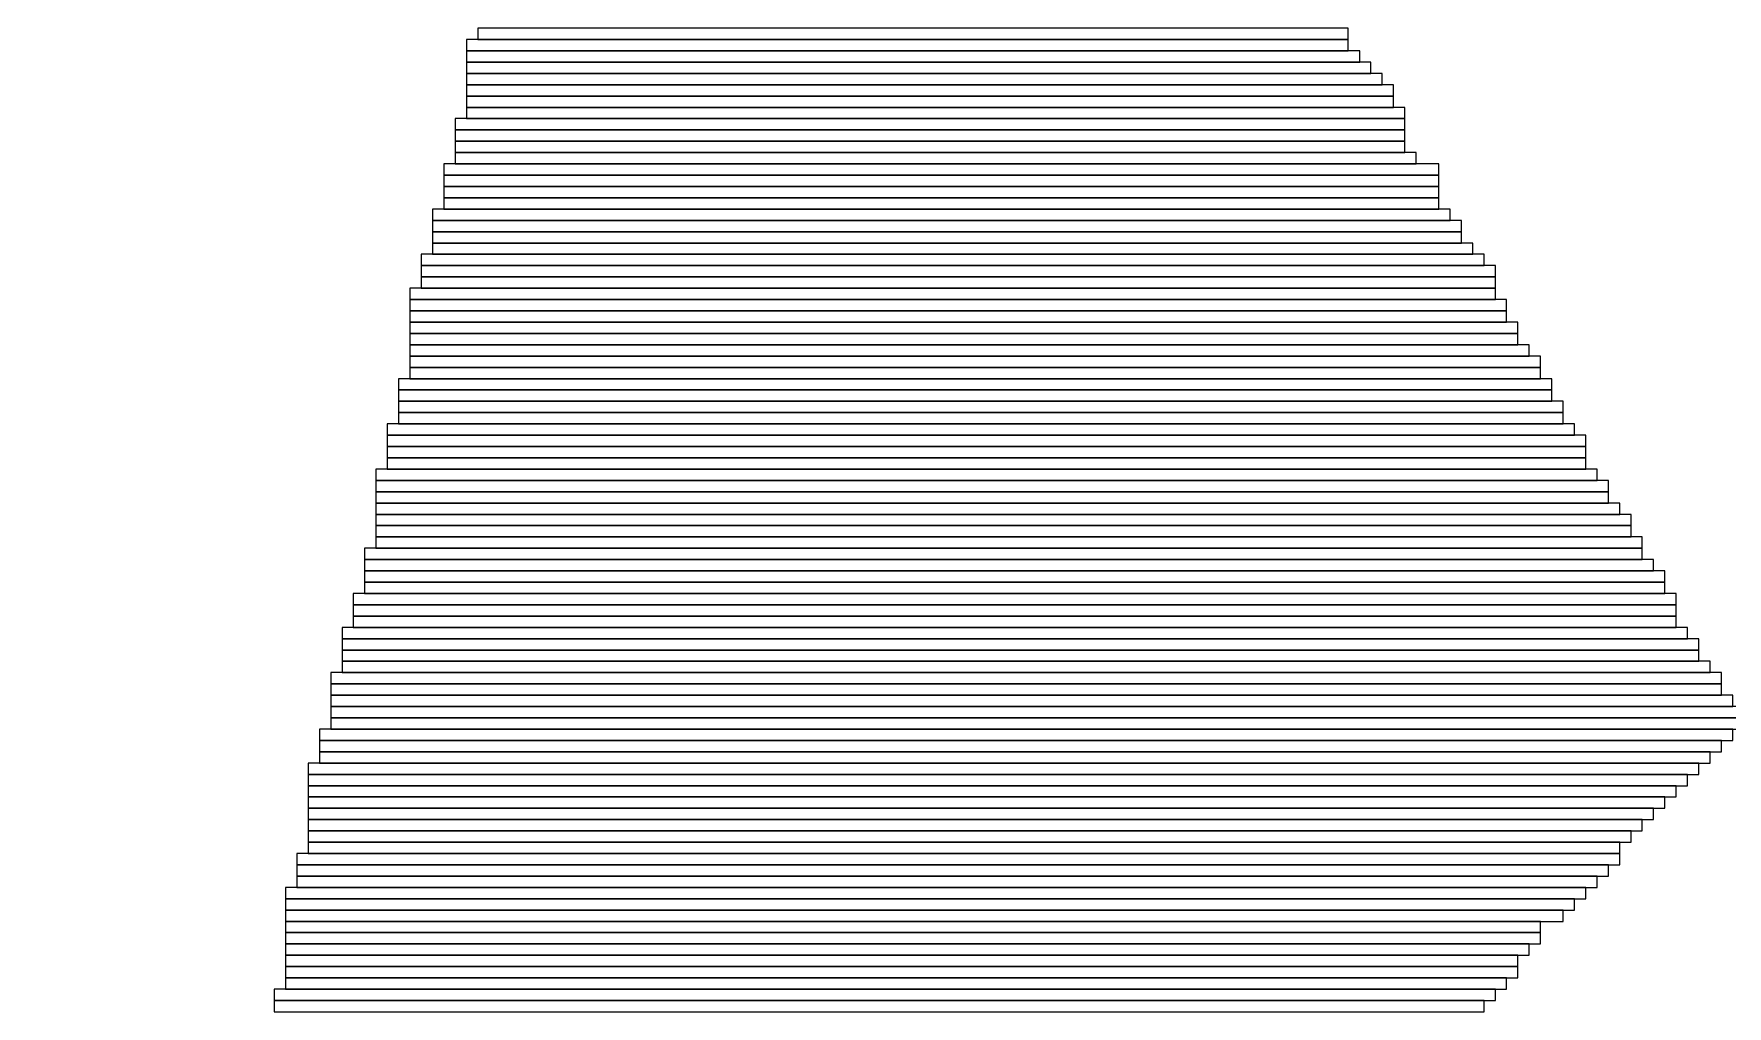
# Model space of a CAD drawing. Header units: millimetres. Extents: x -90 to 99, y -65 to 67.
# Drawn here: x 59.948 to 63.752, y -61.207 to -59.023 of the extents above; entities that cross this region are included whole.
import ezdxf

# ---------------------------------------------------------------- set-up
doc = ezdxf.new("R2010")
doc.units = ezdxf.units.MM
doc.header["$MEASUREMENT"] = 0
doc.layers.add('BG_OUTLINE', color=7, linetype='Continuous')
doc.layers.add('MA_PEN3', color=7, linetype='Continuous')

msp = doc.modelspace()

# ---------------------------------------------------------------- linework, layer by layer
at = {"layer": 'BG_OUTLINE', "color": 3, "lineweight": 9}
msp.add_open_spline([(-71.7269, -61.8795), (-71.7269, -61.8795), (-71.7343, 42.2681), (-71.7343, 42.2681), (-71.7343, 42.2681), (-71.7348, 43.0066), (-71.4419, 43.715), (-70.92, 44.2375), (-70.92, 44.2375), (-70.3982, 44.76), (-69.6866, 45.0538), (-68.9482, 45.0543), (-68.9482, 45.0543), (-68.9482, 45.0543), (75.2046, 45.0543), (75.2046, 45.0543), (75.2046, 45.0543), (76.8319, 45.0552), (78.1763, 43.7805), (78.2661, 42.1556), (78.2661, 42.1556), (78.2661, 42.1556), (78.2661, 31.2814), (78.2661, 31.2814), (78.2661, 31.2814), (78.2661, 31.2814), (72.2646, 31.2814), (72.2646, 31.2814), (72.2646, 31.2814), (72.2646, 31.2814), (72.2646, 26.9814), (72.2646, 26.9814), (72.2646, 26.9814), (72.2646, 26.9814), (78.2661, 26.9814), (78.2661, 26.9814), (78.2661, 26.9814), (78.2661, 26.9814), (78.2661, 18.6553), (78.2661, 18.6553), (78.2661, 18.6553), (78.2661, 18.6553), (72.2496, 18.6553), (72.2496, 18.6553), (72.2496, 18.6553), (72.2496, 18.6553), (72.2496, 14.3553), (72.2496, 14.3553), (72.2496, 14.3553), (72.2496, 14.3553), (78.2661, 14.3553), (78.2661, 14.3553), (78.2661, 14.3553), (78.2661, 14.3553), (78.2661, 9.255), (78.2661, 9.255), (78.2661, 9.255), (78.2661, 9.255), (72.2648, 9.255), (72.2648, 9.255), (72.2648, 9.255), (72.2648, 9.255), (72.2648, 4.955), (72.2648, 4.955), (72.2648, 4.955), (72.2648, 4.955), (78.2661, 4.955), (78.2661, 4.955), (78.2661, 4.955), (78.2661, 4.955), (78.2661, -3.3762), (78.2661, -3.3762), (78.2661, -3.3762), (78.2661, -3.3762), (72.2445, -3.3762), (72.2445, -3.3762), (72.2445, -3.3762), (72.2445, -3.3762), (72.2445, -7.6762), (72.2445, -7.6762), (72.2445, -7.6762), (72.2445, -7.6762), (78.2661, -7.6762), (78.2661, -7.6762), (78.2661, -7.6762), (78.2661, -7.6762), (78.2661, -12.7615), (78.2661, -12.7615), (78.2661, -12.7615), (78.2661, -12.7615), (72.2651, -12.7615), (72.2651, -12.7615), (72.2651, -12.7615), (72.2651, -12.7615), (72.2651, -17.0615), (72.2651, -17.0615), (72.2651, -17.0615), (72.2651, -17.0615), (78.2661, -17.0615), (78.2661, -17.0615), (78.2661, -17.0615), (78.2661, -17.0615), (78.2661, -25.4097), (78.2661, -25.4097), (78.2661, -25.4097), (78.2661, -25.4097), (72.2656, -25.4097), (72.2656, -25.4097), (72.2656, -25.4097), (72.2656, -25.4097), (72.2656, -29.7097), (72.2656, -29.7097), (72.2656, -29.7097), (72.2656, -29.7097), (78.2661, -29.7097), (78.2661, -29.7097), (78.2661, -29.7097), (78.2661, -29.7097), (78.2661, -34.793), (78.2661, -34.793), (78.2661, -34.793), (78.2661, -34.793), (72.2679, -34.793), (72.2679, -34.793), (72.2679, -34.793), (72.2679, -34.793), (72.2679, -39.0929), (72.2679, -39.0929), (72.2679, -39.0929), (72.2679, -39.0929), (78.2661, -39.0929), (78.2661, -39.0929), (78.2661, -39.0929), (78.2661, -39.0929), (78.2661, -47.4269), (78.2661, -47.4269), (78.2661, -47.4269), (78.2661, -47.4269), (72.2679, -47.4269), (72.2679, -47.4269), (72.2679, -47.4269), (72.2679, -47.4269), (72.2679, -51.7269), (72.2679, -51.7269), (72.2679, -51.7269), (72.2679, -51.7269), (78.2661, -51.7269), (78.2661, -51.7269), (78.2661, -51.7269), (78.2661, -51.7269), (78.2661, -51.8138), (78.2661, -51.8138), (78.2661, -51.8138), (78.2661, -51.8138), (78.2656, -61.8468), (78.2656, -61.8468), (78.2656, -61.8468), (78.2661, -62.6669), (77.9407, -63.4536), (77.3612, -64.0339), (77.3612, -64.0339), (76.7817, -64.6142), (75.9915, -64.9405), (75.1713, -64.941), (75.1713, -64.941), (75.1713, -64.941), (-68.6609, -64.9456), (-68.6609, -64.9456), (-68.6609, -64.9456), (-69.4735, -64.9461), (-70.2531, -64.6237), (-70.8281, -64.0495), (-70.8281, -64.0495), (-71.4031, -63.4752), (-71.7264, -62.6922), (-71.7269, -61.8795)], degree=3, knots=[0, 0, 0, 0, 0.022727, 0.022727, 0.022727, 0.022727, 0.045455, 0.045455, 0.045455, 0.045455, 0.068182, 0.068182, 0.068182, 0.068182, 0.090909, 0.090909, 0.090909, 0.090909, 0.113636, 0.113636, 0.113636, 0.113636, 0.136364, 0.136364, 0.136364, 0.136364, 0.159091, 0.159091, 0.159091, 0.159091, 0.181818, 0.181818, 0.181818, 0.181818, 0.204545, 0.204545, 0.204545, 0.204545, 0.227273, 0.227273, 0.227273, 0.227273, 0.25, 0.25, 0.25, 0.25, 0.272727, 0.272727, 0.272727, 0.272727, 0.295455, 0.295455, 0.295455, 0.295455, 0.318182, 0.318182, 0.318182, 0.318182, 0.340909, 0.340909, 0.340909, 0.340909, 0.363636, 0.363636, 0.363636, 0.363636, 0.386364, 0.386364, 0.386364, 0.386364, 0.409091, 0.409091, 0.409091, 0.409091, 0.431818, 0.431818, 0.431818, 0.431818, 0.454545, 0.454545, 0.454545, 0.454545, 0.477273, 0.477273, 0.477273, 0.477273, 0.5, 0.5, 0.5, 0.5, 0.522727, 0.522727, 0.522727, 0.522727, 0.545455, 0.545455, 0.545455, 0.545455, 0.568182, 0.568182, 0.568182, 0.568182, 0.590909, 0.590909, 0.590909, 0.590909, 0.613636, 0.613636, 0.613636, 0.613636, 0.636364, 0.636364, 0.636364, 0.636364, 0.659091, 0.659091, 0.659091, 0.659091, 0.681818, 0.681818, 0.681818, 0.681818, 0.704545, 0.704545, 0.704545, 0.704545, 0.727273, 0.727273, 0.727273, 0.727273, 0.75, 0.75, 0.75, 0.75, 0.772727, 0.772727, 0.772727, 0.772727, 0.795455, 0.795455, 0.795455, 0.795455, 0.818182, 0.818182, 0.818182, 0.818182, 0.840909, 0.840909, 0.840909, 0.840909, 0.863636, 0.863636, 0.863636, 0.863636, 0.886364, 0.886364, 0.886364, 0.886364, 0.909091, 0.909091, 0.909091, 0.909091, 0.931818, 0.931818, 0.931818, 0.931818, 0.954545, 0.954545, 0.954545, 0.954545, 0.977273, 0.977273, 0.977273, 0.977273, 1, 1, 1, 1], dxfattribs=at)
at = {"layer": 'MA_PEN3', "color": 5, "lineweight": 9}
for points in [[(60.9451, -59.0355), (60.9451, -59.0355), (60.9451, -59.0101), (60.9451, -59.0101), (60.9451, -59.0101), (60.9451, -59.0101), (62.9008, -59.0101), (62.9008, -59.0101), (62.9008, -59.0101), (62.9008, -59.0101), (62.9008, -59.0355), (62.9008, -59.0355), (62.9008, -59.0355), (62.9008, -59.0355), (60.9451, -59.0355), (60.9451, -59.0355)], [(60.9196, -59.0609), (60.9196, -59.0609), (60.9196, -59.0355), (60.9196, -59.0355), (60.9196, -59.0355), (60.9196, -59.0355), (62.9008, -59.0355), (62.9008, -59.0355), (62.9008, -59.0355), (62.9008, -59.0355), (62.9008, -59.0609), (62.9008, -59.0609), (62.9008, -59.0609), (62.9008, -59.0609), (60.9196, -59.0609), (60.9196, -59.0609)], [(60.9196, -59.0863), (60.9196, -59.0863), (60.9196, -59.0609), (60.9196, -59.0609), (60.9196, -59.0609), (60.9196, -59.0609), (62.9263, -59.0609), (62.9263, -59.0609), (62.9263, -59.0609), (62.9263, -59.0609), (62.9263, -59.0863), (62.9263, -59.0863), (62.9263, -59.0863), (62.9263, -59.0863), (60.9196, -59.0863), (60.9196, -59.0863)], [(60.9196, -59.1117), (60.9196, -59.1117), (60.9196, -59.0863), (60.9196, -59.0863), (60.9196, -59.0863), (60.9196, -59.0863), (62.9516, -59.0863), (62.9516, -59.0863), (62.9516, -59.0863), (62.9516, -59.0863), (62.9516, -59.1117), (62.9516, -59.1117), (62.9516, -59.1117), (62.9516, -59.1117), (60.9196, -59.1117), (60.9196, -59.1117)], [(60.9196, -59.1371), (60.9196, -59.1371), (60.9196, -59.1117), (60.9196, -59.1117), (60.9196, -59.1117), (60.9196, -59.1117), (62.977, -59.1117), (62.977, -59.1117), (62.977, -59.1117), (62.977, -59.1117), (62.977, -59.1371), (62.977, -59.1371), (62.977, -59.1371), (62.977, -59.1371), (60.9196, -59.1371), (60.9196, -59.1371)], [(60.9196, -59.1625), (60.9196, -59.1625), (60.9196, -59.1371), (60.9196, -59.1371), (60.9196, -59.1371), (60.9196, -59.1371), (63.0025, -59.1371), (63.0025, -59.1371), (63.0025, -59.1371), (63.0025, -59.1371), (63.0025, -59.1625), (63.0025, -59.1625), (63.0025, -59.1625), (63.0025, -59.1625), (60.9196, -59.1625), (60.9196, -59.1625)], [(60.9196, -59.1879), (60.9196, -59.1879), (60.9196, -59.1625), (60.9196, -59.1625), (60.9196, -59.1625), (60.9196, -59.1625), (63.0025, -59.1625), (63.0025, -59.1625), (63.0025, -59.1625), (63.0025, -59.1625), (63.0025, -59.1879), (63.0025, -59.1879), (63.0025, -59.1879), (63.0025, -59.1879), (60.9196, -59.1879), (60.9196, -59.1879)], [(60.8942, -59.2387), (60.8942, -59.2387), (60.8942, -59.2133), (60.8942, -59.2133), (60.8942, -59.2133), (60.8942, -59.2133), (63.0278, -59.2133), (63.0278, -59.2133), (63.0278, -59.2133), (63.0278, -59.2133), (63.0278, -59.2387), (63.0278, -59.2387), (63.0278, -59.2387), (63.0278, -59.2387), (60.8942, -59.2387), (60.8942, -59.2387)], [(60.9196, -59.2133), (60.9196, -59.2133), (60.9196, -59.1879), (60.9196, -59.1879), (60.9196, -59.1879), (60.9196, -59.1879), (63.0278, -59.1879), (63.0278, -59.1879), (63.0278, -59.1879), (63.0278, -59.1879), (63.0278, -59.2133), (63.0278, -59.2133), (63.0278, -59.2133), (63.0278, -59.2133), (60.9196, -59.2133), (60.9196, -59.2133)], [(60.8942, -59.2641), (60.8942, -59.2641), (60.8942, -59.2387), (60.8942, -59.2387), (60.8942, -59.2387), (60.8942, -59.2387), (63.0278, -59.2387), (63.0278, -59.2387), (63.0278, -59.2387), (63.0278, -59.2387), (63.0278, -59.2641), (63.0278, -59.2641), (63.0278, -59.2641), (63.0278, -59.2641), (60.8942, -59.2641), (60.8942, -59.2641)], [(60.8942, -59.2895), (60.8942, -59.2895), (60.8942, -59.2641), (60.8942, -59.2641), (60.8942, -59.2641), (60.8942, -59.2641), (63.0278, -59.2641), (63.0278, -59.2641), (63.0278, -59.2641), (63.0278, -59.2641), (63.0278, -59.2895), (63.0278, -59.2895), (63.0278, -59.2895), (63.0278, -59.2895), (60.8942, -59.2895), (60.8942, -59.2895)], [(60.8942, -59.3149), (60.8942, -59.3149), (60.8942, -59.2895), (60.8942, -59.2895), (60.8942, -59.2895), (60.8942, -59.2895), (63.0532, -59.2895), (63.0532, -59.2895), (63.0532, -59.2895), (63.0532, -59.2895), (63.0532, -59.3149), (63.0532, -59.3149), (63.0532, -59.3149), (63.0532, -59.3149), (60.8942, -59.3149), (60.8942, -59.3149)], [(60.8689, -59.3403), (60.8689, -59.3403), (60.8689, -59.3149), (60.8689, -59.3149), (60.8689, -59.3149), (60.8689, -59.3149), (63.104, -59.3149), (63.104, -59.3149), (63.104, -59.3149), (63.104, -59.3149), (63.104, -59.3403), (63.104, -59.3403), (63.104, -59.3403), (63.104, -59.3403), (60.8689, -59.3403), (60.8689, -59.3403)], [(60.8689, -59.3657), (60.8689, -59.3657), (60.8689, -59.3403), (60.8689, -59.3403), (60.8689, -59.3403), (60.8689, -59.3403), (63.104, -59.3403), (63.104, -59.3403), (63.104, -59.3403), (63.104, -59.3403), (63.104, -59.3657), (63.104, -59.3657), (63.104, -59.3657), (63.104, -59.3657), (60.8689, -59.3657), (60.8689, -59.3657)], [(60.8689, -59.3911), (60.8689, -59.3911), (60.8689, -59.3657), (60.8689, -59.3657), (60.8689, -59.3657), (60.8689, -59.3657), (63.104, -59.3657), (63.104, -59.3657), (63.104, -59.3657), (63.104, -59.3657), (63.104, -59.3911), (63.104, -59.3911), (63.104, -59.3911), (63.104, -59.3911), (60.8689, -59.3911), (60.8689, -59.3911)], [(60.8689, -59.4165), (60.8689, -59.4165), (60.8689, -59.3911), (60.8689, -59.3911), (60.8689, -59.3911), (60.8689, -59.3911), (63.104, -59.3911), (63.104, -59.3911), (63.104, -59.3911), (63.104, -59.3911), (63.104, -59.4165), (63.104, -59.4165), (63.104, -59.4165), (63.104, -59.4165), (60.8689, -59.4165), (60.8689, -59.4165)], [(60.8434, -59.4419), (60.8434, -59.4419), (60.8434, -59.4165), (60.8434, -59.4165), (60.8434, -59.4165), (60.8434, -59.4165), (63.1294, -59.4165), (63.1294, -59.4165), (63.1294, -59.4165), (63.1294, -59.4165), (63.1294, -59.4419), (63.1294, -59.4419), (63.1294, -59.4419), (63.1294, -59.4419), (60.8434, -59.4419), (60.8434, -59.4419)], [(60.8434, -59.4673), (60.8434, -59.4673), (60.8434, -59.4419), (60.8434, -59.4419), (60.8434, -59.4419), (60.8434, -59.4419), (63.1549, -59.4419), (63.1549, -59.4419), (63.1549, -59.4419), (63.1549, -59.4419), (63.1549, -59.4673), (63.1549, -59.4673), (63.1549, -59.4673), (63.1549, -59.4673), (60.8434, -59.4673), (60.8434, -59.4673)], [(60.8434, -59.4927), (60.8434, -59.4927), (60.8434, -59.4673), (60.8434, -59.4673), (60.8434, -59.4673), (60.8434, -59.4673), (63.1549, -59.4673), (63.1549, -59.4673), (63.1549, -59.4673), (63.1549, -59.4673), (63.1549, -59.4927), (63.1549, -59.4927), (63.1549, -59.4927), (63.1549, -59.4927), (60.8434, -59.4927), (60.8434, -59.4927)], [(60.818, -59.5435), (60.818, -59.5435), (60.818, -59.5181), (60.818, -59.5181), (60.818, -59.5181), (60.818, -59.5181), (63.2056, -59.5181), (63.2056, -59.5181), (63.2056, -59.5181), (63.2056, -59.5181), (63.2056, -59.5435), (63.2056, -59.5435), (63.2056, -59.5435), (63.2056, -59.5435), (60.818, -59.5435), (60.818, -59.5435)], [(60.8434, -59.5181), (60.8434, -59.5181), (60.8434, -59.4927), (60.8434, -59.4927), (60.8434, -59.4927), (60.8434, -59.4927), (63.1802, -59.4927), (63.1802, -59.4927), (63.1802, -59.4927), (63.1802, -59.4927), (63.1802, -59.5181), (63.1802, -59.5181), (63.1802, -59.5181), (63.1802, -59.5181), (60.8434, -59.5181), (60.8434, -59.5181)], [(60.818, -59.5689), (60.818, -59.5689), (60.818, -59.5435), (60.818, -59.5435), (60.818, -59.5435), (60.818, -59.5435), (63.2311, -59.5435), (63.2311, -59.5435), (63.2311, -59.5435), (63.2311, -59.5435), (63.2311, -59.5689), (63.2311, -59.5689), (63.2311, -59.5689), (63.2311, -59.5689), (60.818, -59.5689), (60.818, -59.5689)], [(60.7927, -59.6197), (60.7927, -59.6197), (60.7927, -59.5943), (60.7927, -59.5943), (60.7927, -59.5943), (60.7927, -59.5943), (63.2311, -59.5943), (63.2311, -59.5943), (63.2311, -59.5943), (63.2311, -59.5943), (63.2311, -59.6197), (63.2311, -59.6197), (63.2311, -59.6197), (63.2311, -59.6197), (60.7927, -59.6197), (60.7927, -59.6197)], [(60.818, -59.5943), (60.818, -59.5943), (60.818, -59.5689), (60.818, -59.5689), (60.818, -59.5689), (60.818, -59.5689), (63.2311, -59.5689), (63.2311, -59.5689), (63.2311, -59.5689), (63.2311, -59.5689), (63.2311, -59.5943), (63.2311, -59.5943), (63.2311, -59.5943), (63.2311, -59.5943), (60.818, -59.5943), (60.818, -59.5943)], [(60.7927, -59.6451), (60.7927, -59.6451), (60.7927, -59.6197), (60.7927, -59.6197), (60.7927, -59.6197), (60.7927, -59.6197), (63.2564, -59.6197), (63.2564, -59.6197), (63.2564, -59.6197), (63.2564, -59.6197), (63.2564, -59.6451), (63.2564, -59.6451), (63.2564, -59.6451), (63.2564, -59.6451), (60.7927, -59.6451), (60.7927, -59.6451)], [(60.7927, -59.6705), (60.7927, -59.6705), (60.7927, -59.6451), (60.7927, -59.6451), (60.7927, -59.6451), (60.7927, -59.6451), (63.2564, -59.6451), (63.2564, -59.6451), (63.2564, -59.6451), (63.2564, -59.6451), (63.2564, -59.6705), (63.2564, -59.6705), (63.2564, -59.6705), (63.2564, -59.6705), (60.7927, -59.6705), (60.7927, -59.6705)], [(60.7927, -59.6959), (60.7927, -59.6959), (60.7927, -59.6705), (60.7927, -59.6705), (60.7927, -59.6705), (60.7927, -59.6705), (63.2818, -59.6705), (63.2818, -59.6705), (63.2818, -59.6705), (63.2818, -59.6705), (63.2818, -59.6959), (63.2818, -59.6959), (63.2818, -59.6959), (63.2818, -59.6959), (60.7927, -59.6959), (60.7927, -59.6959)], [(60.7927, -59.7213), (60.7927, -59.7213), (60.7927, -59.6959), (60.7927, -59.6959), (60.7927, -59.6959), (60.7927, -59.6959), (63.2818, -59.6959), (63.2818, -59.6959), (63.2818, -59.6959), (63.2818, -59.6959), (63.2818, -59.7213), (63.2818, -59.7213), (63.2818, -59.7213), (63.2818, -59.7213), (60.7927, -59.7213), (60.7927, -59.7213)], [(60.7927, -59.7467), (60.7927, -59.7467), (60.7927, -59.7213), (60.7927, -59.7213), (60.7927, -59.7213), (60.7927, -59.7213), (63.3073, -59.7213), (63.3073, -59.7213), (63.3073, -59.7213), (63.3073, -59.7213), (63.3073, -59.7467), (63.3073, -59.7467), (63.3073, -59.7467), (63.3073, -59.7467), (60.7927, -59.7467), (60.7927, -59.7467)], [(60.7927, -59.7721), (60.7927, -59.7721), (60.7927, -59.7467), (60.7927, -59.7467), (60.7927, -59.7467), (60.7927, -59.7467), (63.3326, -59.7467), (63.3326, -59.7467), (63.3326, -59.7467), (63.3326, -59.7467), (63.3326, -59.7721), (63.3326, -59.7721), (63.3326, -59.7721), (63.3326, -59.7721), (60.7927, -59.7721), (60.7927, -59.7721)], [(60.7927, -59.7975), (60.7927, -59.7975), (60.7927, -59.7721), (60.7927, -59.7721), (60.7927, -59.7721), (60.7927, -59.7721), (63.3326, -59.7721), (63.3326, -59.7721), (63.3326, -59.7721), (63.3326, -59.7721), (63.3326, -59.7975), (63.3326, -59.7975), (63.3326, -59.7975), (63.3326, -59.7975), (60.7927, -59.7975), (60.7927, -59.7975)], [(60.7672, -59.8229), (60.7672, -59.8229), (60.7672, -59.7975), (60.7672, -59.7975), (60.7672, -59.7975), (60.7672, -59.7975), (63.358, -59.7975), (63.358, -59.7975), (63.358, -59.7975), (63.358, -59.7975), (63.358, -59.8229), (63.358, -59.8229), (63.358, -59.8229), (63.358, -59.8229), (60.7672, -59.8229), (60.7672, -59.8229)], [(60.7672, -59.8483), (60.7672, -59.8483), (60.7672, -59.8229), (60.7672, -59.8229), (60.7672, -59.8229), (60.7672, -59.8229), (63.358, -59.8229), (63.358, -59.8229), (63.358, -59.8229), (63.358, -59.8229), (63.358, -59.8483), (63.358, -59.8483), (63.358, -59.8483), (63.358, -59.8483), (60.7672, -59.8483), (60.7672, -59.8483)], [(60.7672, -59.8737), (60.7672, -59.8737), (60.7672, -59.8483), (60.7672, -59.8483), (60.7672, -59.8483), (60.7672, -59.8483), (63.3835, -59.8483), (63.3835, -59.8483), (63.3835, -59.8483), (63.3835, -59.8483), (63.3835, -59.8737), (63.3835, -59.8737), (63.3835, -59.8737), (63.3835, -59.8737), (60.7672, -59.8737), (60.7672, -59.8737)], [(60.7418, -59.9245), (60.7418, -59.9245), (60.7418, -59.8991), (60.7418, -59.8991), (60.7418, -59.8991), (60.7418, -59.8991), (63.4088, -59.8991), (63.4088, -59.8991), (63.4088, -59.8991), (63.4088, -59.8991), (63.4088, -59.9245), (63.4088, -59.9245), (63.4088, -59.9245), (63.4088, -59.9245), (60.7418, -59.9245), (60.7418, -59.9245)], [(60.7672, -59.8991), (60.7672, -59.8991), (60.7672, -59.8737), (60.7672, -59.8737), (60.7672, -59.8737), (60.7672, -59.8737), (63.3835, -59.8737), (63.3835, -59.8737), (63.3835, -59.8737), (63.3835, -59.8737), (63.3835, -59.8991), (63.3835, -59.8991), (63.3835, -59.8991), (63.3835, -59.8991), (60.7672, -59.8991), (60.7672, -59.8991)], [(60.7418, -59.9499), (60.7418, -59.9499), (60.7418, -59.9245), (60.7418, -59.9245), (60.7418, -59.9245), (60.7418, -59.9245), (63.4342, -59.9245), (63.4342, -59.9245), (63.4342, -59.9245), (63.4342, -59.9245), (63.4342, -59.9499), (63.4342, -59.9499), (63.4342, -59.9499), (63.4342, -59.9499), (60.7418, -59.9499), (60.7418, -59.9499)], [(60.7418, -59.9753), (60.7418, -59.9753), (60.7418, -59.9499), (60.7418, -59.9499), (60.7418, -59.9499), (60.7418, -59.9499), (63.4342, -59.9499), (63.4342, -59.9499), (63.4342, -59.9499), (63.4342, -59.9499), (63.4342, -59.9753), (63.4342, -59.9753), (63.4342, -59.9753), (63.4342, -59.9753), (60.7418, -59.9753), (60.7418, -59.9753)], [(60.7418, -60.0007), (60.7418, -60.0007), (60.7418, -59.9753), (60.7418, -59.9753), (60.7418, -59.9753), (60.7418, -59.9753), (63.4342, -59.9753), (63.4342, -59.9753), (63.4342, -59.9753), (63.4342, -59.9753), (63.4342, -60.0007), (63.4342, -60.0007), (63.4342, -60.0007), (63.4342, -60.0007), (60.7418, -60.0007), (60.7418, -60.0007)], [(60.7165, -60.0261), (60.7165, -60.0261), (60.7165, -60.0007), (60.7165, -60.0007), (60.7165, -60.0007), (60.7165, -60.0007), (63.4597, -60.0007), (63.4597, -60.0007), (63.4597, -60.0007), (63.4597, -60.0007), (63.4597, -60.0261), (63.4597, -60.0261), (63.4597, -60.0261), (63.4597, -60.0261), (60.7165, -60.0261), (60.7165, -60.0261)], [(60.7165, -60.0515), (60.7165, -60.0515), (60.7165, -60.0261), (60.7165, -60.0261), (60.7165, -60.0261), (60.7165, -60.0261), (63.485, -60.0261), (63.485, -60.0261), (63.485, -60.0261), (63.485, -60.0261), (63.485, -60.0515), (63.485, -60.0515), (63.485, -60.0515), (63.485, -60.0515), (60.7165, -60.0515), (60.7165, -60.0515)], [(60.7165, -60.0769), (60.7165, -60.0769), (60.7165, -60.0515), (60.7165, -60.0515), (60.7165, -60.0515), (60.7165, -60.0515), (63.485, -60.0515), (63.485, -60.0515), (63.485, -60.0515), (63.485, -60.0515), (63.485, -60.0769), (63.485, -60.0769), (63.485, -60.0769), (63.485, -60.0769), (60.7165, -60.0769), (60.7165, -60.0769)], [(60.7165, -60.1023), (60.7165, -60.1023), (60.7165, -60.0769), (60.7165, -60.0769), (60.7165, -60.0769), (60.7165, -60.0769), (63.5104, -60.0769), (63.5104, -60.0769), (63.5104, -60.0769), (63.5104, -60.0769), (63.5104, -60.1023), (63.5104, -60.1023), (63.5104, -60.1023), (63.5104, -60.1023), (60.7165, -60.1023), (60.7165, -60.1023)], [(60.7165, -60.1277), (60.7165, -60.1277), (60.7165, -60.1023), (60.7165, -60.1023), (60.7165, -60.1023), (60.7165, -60.1023), (63.5359, -60.1023), (63.5359, -60.1023), (63.5359, -60.1023), (63.5359, -60.1023), (63.5359, -60.1277), (63.5359, -60.1277), (63.5359, -60.1277), (63.5359, -60.1277), (60.7165, -60.1277), (60.7165, -60.1277)], [(60.7165, -60.1531), (60.7165, -60.1531), (60.7165, -60.1277), (60.7165, -60.1277), (60.7165, -60.1277), (60.7165, -60.1277), (63.5359, -60.1277), (63.5359, -60.1277), (63.5359, -60.1277), (63.5359, -60.1277), (63.5359, -60.1531), (63.5359, -60.1531), (63.5359, -60.1531), (63.5359, -60.1531), (60.7165, -60.1531), (60.7165, -60.1531)], [(60.7165, -60.1785), (60.7165, -60.1785), (60.7165, -60.1531), (60.7165, -60.1531), (60.7165, -60.1531), (60.7165, -60.1531), (63.5612, -60.1531), (63.5612, -60.1531), (63.5612, -60.1531), (63.5612, -60.1531), (63.5612, -60.1785), (63.5612, -60.1785), (63.5612, -60.1785), (63.5612, -60.1785), (60.7165, -60.1785), (60.7165, -60.1785)], [(60.691, -60.2039), (60.691, -60.2039), (60.691, -60.1785), (60.691, -60.1785), (60.691, -60.1785), (60.691, -60.1785), (63.5612, -60.1785), (63.5612, -60.1785), (63.5612, -60.1785), (63.5612, -60.1785), (63.5612, -60.2039), (63.5612, -60.2039), (63.5612, -60.2039), (63.5612, -60.2039), (60.691, -60.2039), (60.691, -60.2039)], [(60.691, -60.2293), (60.691, -60.2293), (60.691, -60.2039), (60.691, -60.2039), (60.691, -60.2039), (60.691, -60.2039), (63.5866, -60.2039), (63.5866, -60.2039), (63.5866, -60.2039), (63.5866, -60.2039), (63.5866, -60.2293), (63.5866, -60.2293), (63.5866, -60.2293), (63.5866, -60.2293), (60.691, -60.2293), (60.691, -60.2293)], [(60.691, -60.2547), (60.691, -60.2547), (60.691, -60.2293), (60.691, -60.2293), (60.691, -60.2293), (60.691, -60.2293), (63.6121, -60.2293), (63.6121, -60.2293), (63.6121, -60.2293), (63.6121, -60.2293), (63.6121, -60.2547), (63.6121, -60.2547), (63.6121, -60.2547), (63.6121, -60.2547), (60.691, -60.2547), (60.691, -60.2547)], [(60.6656, -60.3055), (60.6656, -60.3055), (60.6656, -60.2801), (60.6656, -60.2801), (60.6656, -60.2801), (60.6656, -60.2801), (63.6374, -60.2801), (63.6374, -60.2801), (63.6374, -60.2801), (63.6374, -60.2801), (63.6374, -60.3055), (63.6374, -60.3055), (63.6374, -60.3055), (63.6374, -60.3055), (60.6656, -60.3055), (60.6656, -60.3055)], [(60.691, -60.2801), (60.691, -60.2801), (60.691, -60.2547), (60.691, -60.2547), (60.691, -60.2547), (60.691, -60.2547), (63.6121, -60.2547), (63.6121, -60.2547), (63.6121, -60.2547), (63.6121, -60.2547), (63.6121, -60.2801), (63.6121, -60.2801), (63.6121, -60.2801), (63.6121, -60.2801), (60.691, -60.2801), (60.691, -60.2801)], [(60.6656, -60.3309), (60.6656, -60.3309), (60.6656, -60.3055), (60.6656, -60.3055), (60.6656, -60.3055), (60.6656, -60.3055), (63.6374, -60.3055), (63.6374, -60.3055), (63.6374, -60.3055), (63.6374, -60.3055), (63.6374, -60.3309), (63.6374, -60.3309), (63.6374, -60.3309), (63.6374, -60.3309), (60.6656, -60.3309), (60.6656, -60.3309)], [(60.6403, -60.3817), (60.6403, -60.3817), (60.6403, -60.3563), (60.6403, -60.3563), (60.6403, -60.3563), (60.6403, -60.3563), (63.6628, -60.3563), (63.6628, -60.3563), (63.6628, -60.3563), (63.6628, -60.3563), (63.6628, -60.3817), (63.6628, -60.3817), (63.6628, -60.3817), (63.6628, -60.3817), (60.6403, -60.3817), (60.6403, -60.3817)], [(60.6656, -60.3563), (60.6656, -60.3563), (60.6656, -60.3309), (60.6656, -60.3309), (60.6656, -60.3309), (60.6656, -60.3309), (63.6374, -60.3309), (63.6374, -60.3309), (63.6374, -60.3309), (63.6374, -60.3309), (63.6374, -60.3563), (63.6374, -60.3563), (63.6374, -60.3563), (63.6374, -60.3563), (60.6656, -60.3563), (60.6656, -60.3563)], [(60.6403, -60.4071), (60.6403, -60.4071), (60.6403, -60.3817), (60.6403, -60.3817), (60.6403, -60.3817), (60.6403, -60.3817), (63.6883, -60.3817), (63.6883, -60.3817), (63.6883, -60.3817), (63.6883, -60.3817), (63.6883, -60.4071), (63.6883, -60.4071), (63.6883, -60.4071), (63.6883, -60.4071), (60.6403, -60.4071), (60.6403, -60.4071)], [(60.6403, -60.4325), (60.6403, -60.4325), (60.6403, -60.4071), (60.6403, -60.4071), (60.6403, -60.4071), (60.6403, -60.4071), (63.6883, -60.4071), (63.6883, -60.4071), (63.6883, -60.4071), (63.6883, -60.4071), (63.6883, -60.4325), (63.6883, -60.4325), (63.6883, -60.4325), (63.6883, -60.4325), (60.6403, -60.4325), (60.6403, -60.4325)], [(60.6403, -60.4579), (60.6403, -60.4579), (60.6403, -60.4325), (60.6403, -60.4325), (60.6403, -60.4325), (60.6403, -60.4325), (63.7136, -60.4325), (63.7136, -60.4325), (63.7136, -60.4325), (63.7136, -60.4325), (63.7136, -60.4579), (63.7136, -60.4579), (63.7136, -60.4579), (63.7136, -60.4579), (60.6403, -60.4579), (60.6403, -60.4579)], [(60.6148, -60.4833), (60.6148, -60.4833), (60.6148, -60.4579), (60.6148, -60.4579), (60.6148, -60.4579), (60.6148, -60.4579), (63.739, -60.4579), (63.739, -60.4579), (63.739, -60.4579), (63.739, -60.4579), (63.739, -60.4833), (63.739, -60.4833), (63.739, -60.4833), (63.739, -60.4833), (60.6148, -60.4833), (60.6148, -60.4833)], [(60.6148, -60.5087), (60.6148, -60.5087), (60.6148, -60.4833), (60.6148, -60.4833), (60.6148, -60.4833), (60.6148, -60.4833), (63.739, -60.4833), (63.739, -60.4833), (63.739, -60.4833), (63.739, -60.4833), (63.739, -60.5087), (63.739, -60.5087), (63.739, -60.5087), (63.739, -60.5087), (60.6148, -60.5087), (60.6148, -60.5087)], [(60.6148, -60.5341), (60.6148, -60.5341), (60.6148, -60.5087), (60.6148, -60.5087), (60.6148, -60.5087), (60.6148, -60.5087), (63.7645, -60.5087), (63.7645, -60.5087), (63.7645, -60.5087), (63.7645, -60.5087), (63.7645, -60.5341), (63.7645, -60.5341), (63.7645, -60.5341), (63.7645, -60.5341), (60.6148, -60.5341), (60.6148, -60.5341)], [(60.6148, -60.5595), (60.6148, -60.5595), (60.6148, -60.5341), (60.6148, -60.5341), (60.6148, -60.5341), (60.6148, -60.5341), (63.7898, -60.5341), (63.7898, -60.5341), (63.7898, -60.5341), (63.7898, -60.5341), (63.7898, -60.5595), (63.7898, -60.5595), (63.7898, -60.5595), (63.7898, -60.5595), (60.6148, -60.5595), (60.6148, -60.5595)], [(60.5894, -60.6103), (60.5894, -60.6103), (60.5894, -60.5849), (60.5894, -60.5849), (60.5894, -60.5849), (60.5894, -60.5849), (63.7645, -60.5849), (63.7645, -60.5849), (63.7645, -60.5849), (63.7645, -60.5849), (63.7645, -60.6103), (63.7645, -60.6103), (63.7645, -60.6103), (63.7645, -60.6103), (60.5894, -60.6103), (60.5894, -60.6103)], [(60.6148, -60.5849), (60.6148, -60.5849), (60.6148, -60.5595), (60.6148, -60.5595), (60.6148, -60.5595), (60.6148, -60.5595), (63.7898, -60.5595), (63.7898, -60.5595), (63.7898, -60.5595), (63.7898, -60.5595), (63.7898, -60.5849), (63.7898, -60.5849), (63.7898, -60.5849), (63.7898, -60.5849), (60.6148, -60.5849), (60.6148, -60.5849)], [(60.5894, -60.6357), (60.5894, -60.6357), (60.5894, -60.6103), (60.5894, -60.6103), (60.5894, -60.6103), (60.5894, -60.6103), (63.739, -60.6103), (63.739, -60.6103), (63.739, -60.6103), (63.739, -60.6103), (63.739, -60.6357), (63.739, -60.6357), (63.739, -60.6357), (63.739, -60.6357), (60.5894, -60.6357), (60.5894, -60.6357)], [(60.5641, -60.6865), (60.5641, -60.6865), (60.5641, -60.6611), (60.5641, -60.6611), (60.5641, -60.6611), (60.5641, -60.6611), (63.6883, -60.6611), (63.6883, -60.6611), (63.6883, -60.6611), (63.6883, -60.6611), (63.6883, -60.6865), (63.6883, -60.6865), (63.6883, -60.6865), (63.6883, -60.6865), (60.5641, -60.6865), (60.5641, -60.6865)], [(60.5894, -60.6611), (60.5894, -60.6611), (60.5894, -60.6357), (60.5894, -60.6357), (60.5894, -60.6357), (60.5894, -60.6357), (63.7136, -60.6357), (63.7136, -60.6357), (63.7136, -60.6357), (63.7136, -60.6357), (63.7136, -60.6611), (63.7136, -60.6611), (63.7136, -60.6611), (63.7136, -60.6611), (60.5894, -60.6611), (60.5894, -60.6611)], [(60.5641, -60.7119), (60.5641, -60.7119), (60.5641, -60.6865), (60.5641, -60.6865), (60.5641, -60.6865), (60.5641, -60.6865), (63.6628, -60.6865), (63.6628, -60.6865), (63.6628, -60.6865), (63.6628, -60.6865), (63.6628, -60.7119), (63.6628, -60.7119), (63.6628, -60.7119), (63.6628, -60.7119), (60.5641, -60.7119), (60.5641, -60.7119)], [(60.5641, -60.7373), (60.5641, -60.7373), (60.5641, -60.7119), (60.5641, -60.7119), (60.5641, -60.7119), (60.5641, -60.7119), (63.6374, -60.7119), (63.6374, -60.7119), (63.6374, -60.7119), (63.6374, -60.7119), (63.6374, -60.7373), (63.6374, -60.7373), (63.6374, -60.7373), (63.6374, -60.7373), (60.5641, -60.7373), (60.5641, -60.7373)], [(60.5641, -60.7627), (60.5641, -60.7627), (60.5641, -60.7373), (60.5641, -60.7373), (60.5641, -60.7373), (60.5641, -60.7373), (63.6121, -60.7373), (63.6121, -60.7373), (63.6121, -60.7373), (63.6121, -60.7373), (63.6121, -60.7627), (63.6121, -60.7627), (63.6121, -60.7627), (63.6121, -60.7627), (60.5641, -60.7627), (60.5641, -60.7627)], [(60.5641, -60.7881), (60.5641, -60.7881), (60.5641, -60.7627), (60.5641, -60.7627), (60.5641, -60.7627), (60.5641, -60.7627), (63.5866, -60.7627), (63.5866, -60.7627), (63.5866, -60.7627), (63.5866, -60.7627), (63.5866, -60.7881), (63.5866, -60.7881), (63.5866, -60.7881), (63.5866, -60.7881), (60.5641, -60.7881), (60.5641, -60.7881)], [(60.5641, -60.8135), (60.5641, -60.8135), (60.5641, -60.7881), (60.5641, -60.7881), (60.5641, -60.7881), (60.5641, -60.7881), (63.5612, -60.7881), (63.5612, -60.7881), (63.5612, -60.7881), (63.5612, -60.7881), (63.5612, -60.8135), (63.5612, -60.8135), (63.5612, -60.8135), (63.5612, -60.8135), (60.5641, -60.8135), (60.5641, -60.8135)], [(60.5641, -60.8389), (60.5641, -60.8389), (60.5641, -60.8135), (60.5641, -60.8135), (60.5641, -60.8135), (60.5641, -60.8135), (63.5359, -60.8135), (63.5359, -60.8135), (63.5359, -60.8135), (63.5359, -60.8135), (63.5359, -60.8389), (63.5359, -60.8389), (63.5359, -60.8389), (63.5359, -60.8389), (60.5641, -60.8389), (60.5641, -60.8389)], [(60.5641, -60.8643), (60.5641, -60.8643), (60.5641, -60.8389), (60.5641, -60.8389), (60.5641, -60.8389), (60.5641, -60.8389), (63.5104, -60.8389), (63.5104, -60.8389), (63.5104, -60.8389), (63.5104, -60.8389), (63.5104, -60.8643), (63.5104, -60.8643), (63.5104, -60.8643), (63.5104, -60.8643), (60.5641, -60.8643), (60.5641, -60.8643)], [(60.5386, -60.8897), (60.5386, -60.8897), (60.5386, -60.8643), (60.5386, -60.8643), (60.5386, -60.8643), (60.5386, -60.8643), (63.5104, -60.8643), (63.5104, -60.8643), (63.5104, -60.8643), (63.5104, -60.8643), (63.5104, -60.8897), (63.5104, -60.8897), (63.5104, -60.8897), (63.5104, -60.8897), (60.5386, -60.8897), (60.5386, -60.8897)], [(60.5386, -60.9151), (60.5386, -60.9151), (60.5386, -60.8897), (60.5386, -60.8897), (60.5386, -60.8897), (60.5386, -60.8897), (63.485, -60.8897), (63.485, -60.8897), (63.485, -60.8897), (63.485, -60.8897), (63.485, -60.9151), (63.485, -60.9151), (63.485, -60.9151), (63.485, -60.9151), (60.5386, -60.9151), (60.5386, -60.9151)], [(60.5386, -60.9405), (60.5386, -60.9405), (60.5386, -60.9151), (60.5386, -60.9151), (60.5386, -60.9151), (60.5386, -60.9151), (63.4597, -60.9151), (63.4597, -60.9151), (63.4597, -60.9151), (63.4597, -60.9151), (63.4597, -60.9405), (63.4597, -60.9405), (63.4597, -60.9405), (63.4597, -60.9405), (60.5386, -60.9405), (60.5386, -60.9405)], [(60.5132, -60.9659), (60.5132, -60.9659), (60.5132, -60.9405), (60.5132, -60.9405), (60.5132, -60.9405), (60.5132, -60.9405), (63.4342, -60.9405), (63.4342, -60.9405), (63.4342, -60.9405), (63.4342, -60.9405), (63.4342, -60.9659), (63.4342, -60.9659), (63.4342, -60.9659), (63.4342, -60.9659), (60.5132, -60.9659), (60.5132, -60.9659)], [(60.5132, -60.9913), (60.5132, -60.9913), (60.5132, -60.9659), (60.5132, -60.9659), (60.5132, -60.9659), (60.5132, -60.9659), (63.4088, -60.9659), (63.4088, -60.9659), (63.4088, -60.9659), (63.4088, -60.9659), (63.4088, -60.9913), (63.4088, -60.9913), (63.4088, -60.9913), (63.4088, -60.9913), (60.5132, -60.9913), (60.5132, -60.9913)], [(60.5132, -61.0167), (60.5132, -61.0167), (60.5132, -60.9913), (60.5132, -60.9913), (60.5132, -60.9913), (60.5132, -60.9913), (63.3835, -60.9913), (63.3835, -60.9913), (63.3835, -60.9913), (63.3835, -60.9913), (63.3835, -61.0167), (63.3835, -61.0167), (63.3835, -61.0167), (63.3835, -61.0167), (60.5132, -61.0167), (60.5132, -61.0167)], [(60.5132, -61.0421), (60.5132, -61.0421), (60.5132, -61.0167), (60.5132, -61.0167), (60.5132, -61.0167), (60.5132, -61.0167), (63.3326, -61.0167), (63.3326, -61.0167), (63.3326, -61.0167), (63.3326, -61.0167), (63.3326, -61.0421), (63.3326, -61.0421), (63.3326, -61.0421), (63.3326, -61.0421), (60.5132, -61.0421), (60.5132, -61.0421)], [(60.5132, -61.0675), (60.5132, -61.0675), (60.5132, -61.0421), (60.5132, -61.0421), (60.5132, -61.0421), (60.5132, -61.0421), (63.3326, -61.0421), (63.3326, -61.0421), (63.3326, -61.0421), (63.3326, -61.0421), (63.3326, -61.0675), (63.3326, -61.0675), (63.3326, -61.0675), (63.3326, -61.0675), (60.5132, -61.0675), (60.5132, -61.0675)], [(60.5132, -61.0929), (60.5132, -61.0929), (60.5132, -61.0675), (60.5132, -61.0675), (60.5132, -61.0675), (60.5132, -61.0675), (63.3073, -61.0675), (63.3073, -61.0675), (63.3073, -61.0675), (63.3073, -61.0675), (63.3073, -61.0929), (63.3073, -61.0929), (63.3073, -61.0929), (63.3073, -61.0929), (60.5132, -61.0929), (60.5132, -61.0929)], [(60.5132, -61.1183), (60.5132, -61.1183), (60.5132, -61.0929), (60.5132, -61.0929), (60.5132, -61.0929), (60.5132, -61.0929), (63.2818, -61.0929), (63.2818, -61.0929), (63.2818, -61.0929), (63.2818, -61.0929), (63.2818, -61.1183), (63.2818, -61.1183), (63.2818, -61.1183), (63.2818, -61.1183), (60.5132, -61.1183), (60.5132, -61.1183)], [(60.5132, -61.1437), (60.5132, -61.1437), (60.5132, -61.1183), (60.5132, -61.1183), (60.5132, -61.1183), (60.5132, -61.1183), (63.2818, -61.1183), (63.2818, -61.1183), (63.2818, -61.1183), (63.2818, -61.1183), (63.2818, -61.1437), (63.2818, -61.1437), (63.2818, -61.1437), (63.2818, -61.1437), (60.5132, -61.1437), (60.5132, -61.1437)], [(60.5132, -61.1691), (60.5132, -61.1691), (60.5132, -61.1437), (60.5132, -61.1437), (60.5132, -61.1437), (60.5132, -61.1437), (63.2564, -61.1437), (63.2564, -61.1437), (63.2564, -61.1437), (63.2564, -61.1437), (63.2564, -61.1691), (63.2564, -61.1691), (63.2564, -61.1691), (63.2564, -61.1691), (60.5132, -61.1691), (60.5132, -61.1691)], [(60.4879, -61.1945), (60.4879, -61.1945), (60.4879, -61.1691), (60.4879, -61.1691), (60.4879, -61.1691), (60.4879, -61.1691), (63.2311, -61.1691), (63.2311, -61.1691), (63.2311, -61.1691), (63.2311, -61.1691), (63.2311, -61.1945), (63.2311, -61.1945), (63.2311, -61.1945), (63.2311, -61.1945), (60.4879, -61.1945), (60.4879, -61.1945)], [(60.4879, -61.2199), (60.4879, -61.2199), (60.4879, -61.1945), (60.4879, -61.1945), (60.4879, -61.1945), (60.4879, -61.1945), (63.2056, -61.1945), (63.2056, -61.1945), (63.2056, -61.1945), (63.2056, -61.1945), (63.2056, -61.2199), (63.2056, -61.2199), (63.2056, -61.2199), (63.2056, -61.2199), (60.4879, -61.2199), (60.4879, -61.2199)]]:
    msp.add_open_spline(points, degree=3, knots=[0, 0, 0, 0, 0.25, 0.25, 0.25, 0.25, 0.5, 0.5, 0.5, 0.5, 0.75, 0.75, 0.75, 0.75, 1, 1, 1, 1], dxfattribs=at)

doc.saveas('drawing.dxf')
